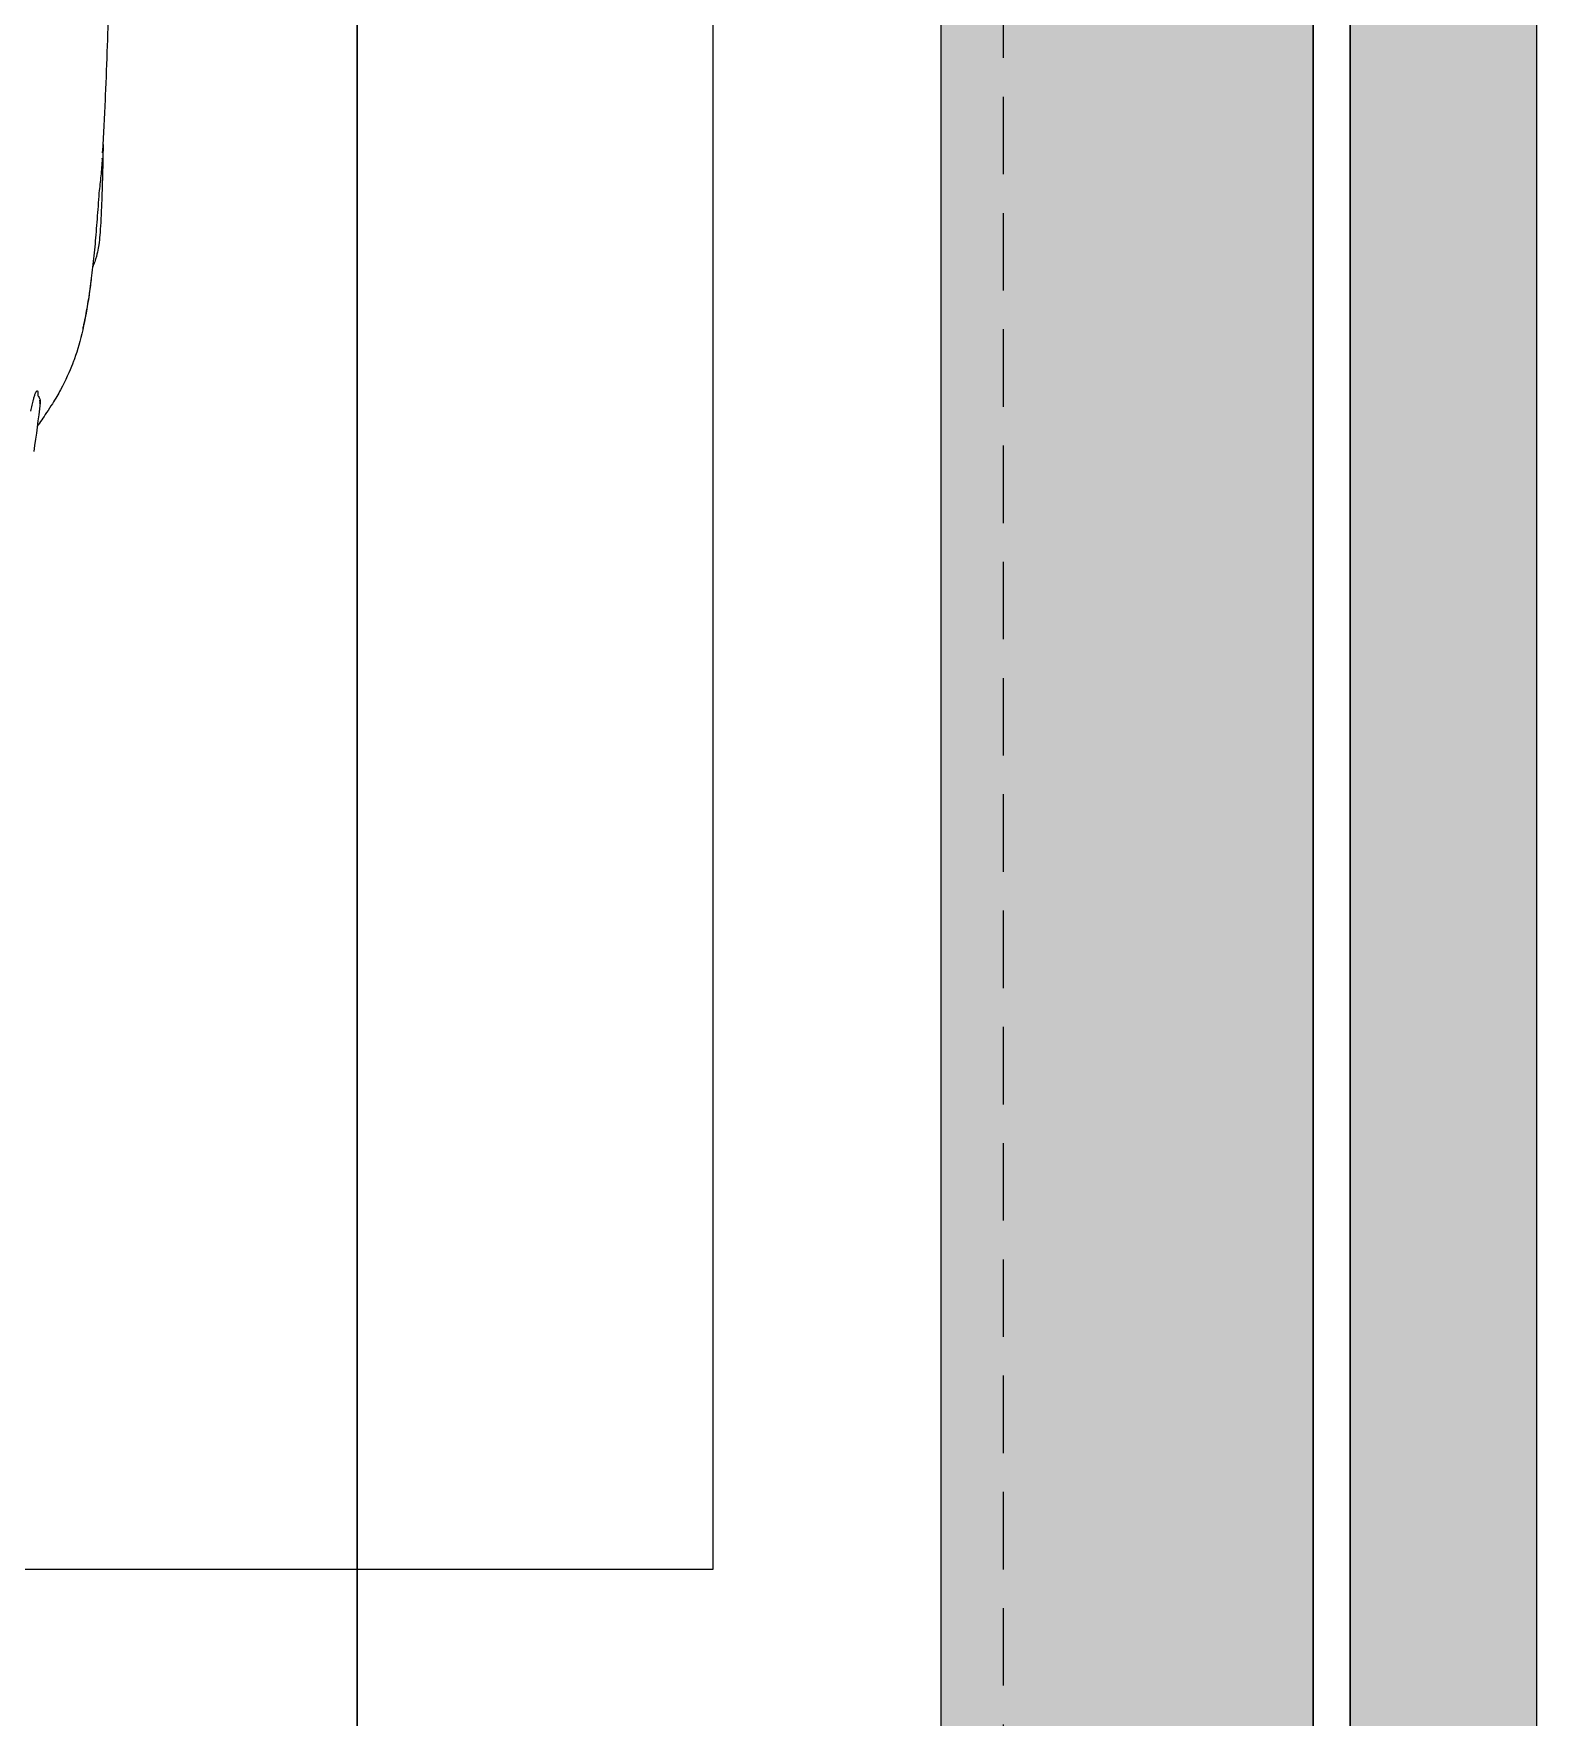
# Model space of a CAD drawing. Extents: x -2012 to 34975, y -1043 to 8321.
# Drawn here: x 33769.7 to 33890.8, y 350.6 to 486.3 of the extents above; entities that cross this region are included whole.
import ezdxf
from ezdxf.xclip import XClip

# ---------------------------------------------------------------- set-up
doc = ezdxf.new("R2010")
doc.units = 0
doc.header["$LTSCALE"] = 25
doc.header["$XCLIPFRAME"] = 0
doc.linetypes.add('HIDDEN', pattern=[0.375, 0.25, -0.125])
doc.layers.get('0').update_dxf_attribs({"color": 9, "lineweight": 9})
for name, color, linetype, lineweight in [('04', 9, 'Continuous', 9), ('05G', 8, 'Continuous', 9), ('06A', 9, 'Continuous', 9), ('06B', 9, 'Continuous', 9), ('06D', 9, 'Continuous', 9), ('09', 9, 'Continuous', 9), ('15', 9, 'Continuous', 9), ('E-KABLO', 7, 'Continuous', 30)]:
    doc.layers.add(name, color=color, linetype=linetype, lineweight=lineweight)

# ---------------------------------------------------------------- blocks, each defined once
blk = doc.blocks.new('p-araba-polo')
at = {"extrusion": (0, 0, -1)}
blk.add_line((3.4804, 0.8048), (3.4804, 0.8048), dxfattribs=at)
at = {"flags": 128}
for points in [[(3.6558, 0.7538), (3.6563, 0.7542), (3.6566, 0.7545), (3.6574, 0.7549)], [(3.6574, 0.7549), (3.6583, 0.7553), (3.6593, 0.7556), (3.6605, 0.7556)]]:
    blk.add_lwpolyline(points, dxfattribs=at)
for points, degree, knots in [([(3.46, 0.8061), (3.4566, 0.8063), (3.4499, 0.8067), (3.4362, 0.8075), (3.4129, 0.8086), (3.3796, 0.8099), (3.339, 0.8111), (3.2984, 0.812), (3.2603, 0.8127), (3.226, 0.8131), (3.193, 0.8134), (3.1656, 0.8135), (3.1487, 0.8134), (3.1435, 0.8134)], 3, [0, 0, 0, 0, 0.03531, 0.070597, 0.141114, 0.269195, 0.390859, 0.518959, 0.640794, 0.737038, 0.833171, 0.948447, 1, 1, 1, 1]), ([(3.4534, 0.8065), (3.4733, 0.8062), (3.5024, 0.8054), (3.5233, 0.8042), (3.533, 0.8033), (3.5394, 0.8022), (3.5462, 0.8005), (3.5507, 0.7987), (3.5521, 0.7981)], 3, [0, 0, 0, 0, 0.418831, 0.714948, 0.835581, 0.907738, 0.972168, 1, 1, 1, 1]), ([(3.4649, 0.8058), (3.4648, 0.8058), (3.4647, 0.8058), (3.4648, 0.8058), (3.4649, 0.8058)], 3, [0, 0, 0, 0, 0.506131, 1, 1, 1, 1]), ([(3.4649, 0.8058), (3.4695, 0.8055), (3.4787, 0.8047), (3.4878, 0.8037), (3.4924, 0.8031)], 3, [0, 0, 0, 0, 0.500005, 1, 1, 1, 1]), ([(3.4924, 0.8031), (3.496, 0.8029), (3.5031, 0.8024), (3.5136, 0.8016), (3.5237, 0.8008), (3.5336, 0.8), (3.5432, 0.799), (3.5524, 0.798), (3.5613, 0.797), (3.5699, 0.7958), (3.5781, 0.7946), (3.5859, 0.7933), (3.5934, 0.7919), (3.5988, 0.7908), (3.6016, 0.7902), (3.6022, 0.7901)], 3, [0, 0, 0, 0, 0.08164, 0.163278, 0.244914, 0.326547, 0.408179, 0.489811, 0.571441, 0.653071, 0.734702, 0.816332, 0.897962, 0.979592, 1, 1, 1, 1]), ([(3.5624, 0.7968), (3.5668, 0.7963), (3.5918, 0.7928), (3.6137, 0.7881), (3.6286, 0.7825), (3.63, 0.7819)], 3, [0, 0, 0, 0, 0.15043, 0.932957, 1, 1, 1, 1]), ([(3.63, 0.782), (3.6367, 0.7793), (3.6464, 0.775), (3.6606, 0.7668), (3.6723, 0.7592), (3.6777, 0.7555), (3.6807, 0.7535), (3.6809, 0.7534)], 3, [0, 0, 0, 0, 0.436591, 0.634385, 0.751254, 0.983784, 1, 1, 1, 1]), ([(3.6684, 0.7483), (3.6668, 0.7486), (3.6637, 0.7493), (3.6595, 0.7502), (3.6562, 0.7511), (3.6538, 0.752), (3.6529, 0.7524), (3.6525, 0.7527)], 3, [0, 0, 0, 0, 0.243786, 0.487231, 0.658342, 0.829202, 1, 1, 1, 1]), ([(3.6621, 0.7555), (3.6621, 0.7555), (3.6621, 0.7555), (3.6621, 0.7555), (3.6621, 0.7555), (3.6621, 0.7555), (3.6621, 0.7555), (3.6621, 0.7555), (3.6621, 0.7555), (3.6621, 0.7555), (3.6621, 0.7555)], 5, [0, 0, 0, 0, 0, 0, 1, 1, 1, 1, 1, 1, 1, 1, 1, 1, 1])]:
    blk.add_open_spline(points, degree=degree, knots=knots)
for points, degree in [([(3.4597, 0.8061), (3.4598, 0.8061), (3.4598, 0.8061), (3.4599, 0.8061), (3.4599, 0.8061), (3.46, 0.8061), (3.46, 0.8061)], 6), ([(3.4645, 0.8058), (3.4646, 0.8058), (3.4647, 0.8058), (3.4648, 0.8058), (3.4649, 0.8058)], 4), ([(3.4646, 0.8058), (3.4646, 0.8058), (3.4647, 0.8058), (3.4648, 0.8058), (3.4649, 0.8058)], 4), ([(3.4646, 0.8058), (3.4646, 0.8058), (3.4647, 0.8058), (3.4648, 0.8058), (3.4648, 0.8058), (3.4649, 0.8058), (3.4649, 0.8058)], 6), ([(3.4646, 0.8058), (3.4646, 0.8058), (3.4646, 0.8058), (3.4646, 0.8058)], 3), ([(3.4646, 0.8058), (3.4646, 0.8058), (3.4647, 0.8058), (3.4647, 0.8058), (3.4648, 0.8058), (3.4649, 0.8058), (3.4649, 0.8058)], 6), ([(3.4649, 0.8058), (3.4648, 0.8058), (3.4648, 0.8058), (3.4647, 0.8058), (3.4647, 0.8058), (3.4648, 0.8058), (3.4649, 0.8058)], 6), ([(3.6525, 0.7527), (3.6519, 0.7531), (3.6517, 0.7534), (3.652, 0.7536), (3.6524, 0.7538), (3.653, 0.7538), (3.6537, 0.7539), (3.6543, 0.7539)], 7), ([(3.6543, 0.7539), (3.6546, 0.7539), (3.6548, 0.7539), (3.655, 0.7539), (3.6553, 0.7539), (3.6555, 0.7539), (3.6557, 0.7539), (3.656, 0.7539)], 7), ([(3.6543, 0.7539), (3.6549, 0.7539), (3.6554, 0.7539), (3.656, 0.7539)], 3), ([(3.6613, 0.7556), (3.661, 0.7556), (3.6607, 0.7557), (3.6604, 0.7557), (3.66, 0.7556), (3.6597, 0.7556)], 5), ([(3.6598, 0.755), (3.6598, 0.7551), (3.6599, 0.7551), (3.6599, 0.7552), (3.66, 0.7552), (3.6601, 0.7553)], 5), ([(3.6606, 0.7556), (3.6608, 0.7556), (3.6612, 0.7556), (3.6617, 0.7556)], 3), ([(3.6613, 0.7556), (3.6615, 0.7556), (3.6616, 0.7556), (3.6618, 0.7556), (3.6619, 0.7556), (3.6621, 0.7555)], 5), ([(3.6621, 0.7555), (3.6618, 0.7556), (3.6616, 0.7556), (3.6613, 0.7556)], 3), ([(3.6616, 0.7556), (3.6747, 0.7543), (3.6879, 0.7526), (3.7009, 0.7505)], 3), ([(3.662, 0.7555), (3.662, 0.7555), (3.662, 0.7555), (3.662, 0.7555), (3.662, 0.7555), (3.6621, 0.7555)], 5), ([(3.6622, 0.7555), (3.6621, 0.7555), (3.6621, 0.7555), (3.6621, 0.7555), (3.6621, 0.7555), (3.6621, 0.7555)], 5), ([(3.6621, 0.7555), (3.6621, 0.7555), (3.6621, 0.7555), (3.6622, 0.7555)], 3), ([(3.6621, 0.7555), (3.6621, 0.7555), (3.6621, 0.7555), (3.6621, 0.7555)], 3)]:
    blk.add_open_spline(points, degree=degree)

msp = doc.modelspace()

# ---------------------------------------------------------------- hatches: boundary and pattern name
at = {"layer": '05G'}
h = msp.add_hatch(color=253, dxfattribs=at)
h.dxf.hatch_style = 1
h.paths.add_polyline_path([(33872.84, 227.5), (33842.84, 227.5), (33842.84, 4007.5), (33872.84, 4007.5)])
at = {"layer": '09'}
h = msp.add_hatch(dxfattribs=at)
h.set_pattern_fill('DOTS', color=251, scale=25, style=0)
h.set_pattern_definition([(0, (-62.4881, 14.9988), (0.78125, 1.5625), [0, -1.5625])])
edge = h.paths.add_edge_path()
edge.add_line((33875.84, 224.5), (33875.84, 4010.5))
edge.add_line((33875.84, 4010.5), (33890.84, 4010.5))
edge.add_line((33890.84, 4010.5), (33890.84, 224.5))
edge.add_line((33890.84, 224.5), (33875.84, 224.5))

# ---------------------------------------------------------------- linework, layer by layer
at = {"layer": '06A'}
for points in [[(33870.84, 4027.5), (32350.84, 4027.5), (32350.84, 3922.5), (32367.84, 3922.5), (32367.84, 4010.5), (33875.84, 4010.5), (33875.84, 224.5), (32367.84, 224.5), (32367.84, 324.5), (31607.84, 324.5), (31607.84, 307.5), (32350.84, 307.5), (32350.84, 207.5), (33870.84, 207.5)], [(33842.84, 252.5), (32395.84, 252.5), (32395.84, 352.5), (31607.84, 352.5), (31607.84, 327.5), (32370.84, 327.5), (32370.84, 227.5), (33872.84, 227.5), (33872.84, 4007.5), (32370.84, 4007.5), (32370.84, 3922.5), (32395.84, 3922.5), (32395.84, 3982.5), (33842.84, 3982.5)], [(33842.84, 227.5), (33842.84, 3983.5)], [(33872.84, 3983.5), (33872.84, 251.54)]]:
    msp.add_lwpolyline(points, dxfattribs=at)
at = {"layer": '06B'}
msp.add_lwpolyline([(33875.84, 224.5), (33875.84, 4010.5), (33890.84, 4010.5), (33890.84, 224.5), (33875.84, 224.5)], dxfattribs=at)
at = {"layer": '06D', "linetype": 'HIDDEN'}
msp.add_lwpolyline([(33842.84, 3987.5), (33847.84, 3987.5), (33847.84, 247.5), (32390.84, 247.5), (32390.84, 347.5), (31607.84, 347.5)], dxfattribs=at)
at = {"layer": '06D'}
msp.add_lwpolyline([(33574.44, 862.5), (33824.44, 862.5), (33824.44, 362.5), (33574.44, 362.5)], close=True, dxfattribs=at)
at = {"layer": '15'}
msp.add_lwpolyline([(32367.84, 3922.5), (32367.84, 4010.5), (33875.84, 4010.5), (33875.84, 224.5), (32367.84, 224.5), (32367.84, 324.49), (31607.84, 324.5), (31607.84, 327.5), (32370.84, 327.5), (32370.84, 227.5), (33872.84, 227.5), (33872.84, 4007.5), (32370.84, 4007.5), (32370.84, 3922.5)], close=True, dxfattribs=at)
at = {"layer": 'E-KABLO', "color": 6}
msp.add_line((33795.77, 3977.51), (33795.77, 317.8), dxfattribs=at)

# ---------------------------------------------------------------- block references
at = {"layer": '04'}
ref = msp.add_blockref('p-araba-polo', (33694.63, 822.74), dxfattribs=dict(at, xscale=100, yscale=100, zscale=100, rotation=270))
XClip(ref).set_block_clipping_path([(-0.0924763951, -0.9835002962), (4.0650970395, 0.9845199444)])

doc.saveas('drawing.dxf')
